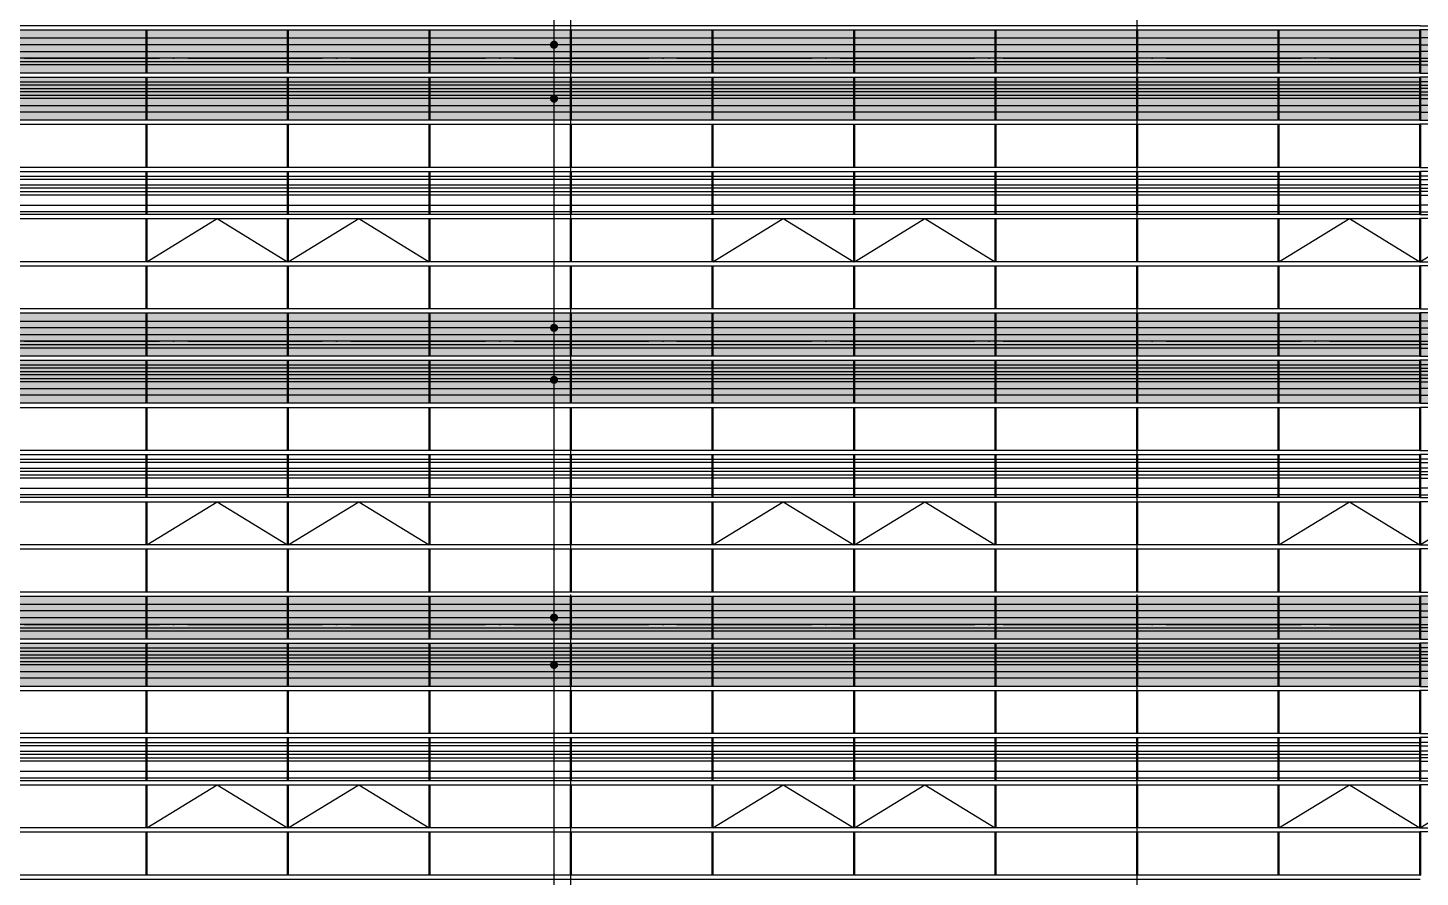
# Model space of a CAD drawing. Header units: millimetres. Extents: x 708158 to 1984082, y -168213 to -53.
# Drawn here: x 748526 to 769185, y -63007 to -50407 of the extents above; entities that cross this region are included whole.
import ezdxf

# ---------------------------------------------------------------- set-up
doc = ezdxf.new("R2010")
doc.units = ezdxf.units.MM
doc.header["$LTSCALE"] = 1000
doc.linetypes.add('DOTE', pattern=[2.42, 2, -0.2, 0.02, -0.2])
for name, color, linetype in [('A-AXIS', 1, 'DOTE'), ('A-看线', 63, 'Continuous'), ('DIM_LEAD', 3, 'Continuous'), ('DOTE', 1, 'DOTE'), ('WINDOW', 4, 'Continuous'), ('立面填充线2 穿孔板', 105, 'Continuous'), ('立面窗户线', 21, 'Continuous')]:
    doc.layers.add(name, color=color, linetype=linetype)

# ---------------------------------------------------------------- blocks, each defined once
blk = doc.blocks.new('A$C24AE1B25')
at = {"layer": '立面窗户线'}
blk.add_lwpolyline([(46850, 30), (0, 30), (-30, 30), (-300, 0), (-300, -30), (0, -30), (46850, -30)], dxfattribs=at)
blk = doc.blocks.new('A$C090C4F04')
at = {"layer": '立面窗户线'}
blk.add_blockref('A$C24AE1B25', (0, 450), dxfattribs=at)
blk = doc.blocks.new('A$C05264923')
at = {"layer": '立面窗户线'}
blk.add_lwpolyline([(46850, 30), (0, 30), (-90, 30), (-90, -30), (0, -30), (46850, -30)], dxfattribs=at)
blk = doc.blocks.new('A$C2A3A27BA')
at = {"layer": 'A-看线'}
for points in [[(0, -40), (2090, -40), (2090, -140), (0, -140)], [(2100, -40), (4190, -40), (4190, -140), (2100, -140)], [(4200, -40), (6290, -40), (6290, -140), (4200, -140)], [(6300, -40), (8390, -40), (8390, -140), (6300, -140)], [(0, -240), (2090, -240), (2090, -340), (0, -340)], [(0, -390), (2090, -390), (2090, -440), (0, -440)], [(2100, -240), (4190, -240), (4190, -340), (2100, -340)], [(2100, -390), (4190, -390), (4190, -440), (2100, -440)], [(4200, -240), (6290, -240), (6290, -340), (4200, -340)], [(4200, -390), (6290, -390), (6290, -440), (4200, -440)], [(6300, -240), (8390, -240), (8390, -340), (6300, -340)], [(6300, -390), (8390, -390), (8390, -440), (6300, -440)], [(0, -690), (2090, -690), (2090, -740), (0, -740)], [(0, -790), (2090, -790), (2090, -840), (0, -840)], [(2100, -690), (4190, -690), (4190, -740), (2100, -740)], [(2100, -790), (4190, -790), (4190, -840), (2100, -840)], [(4200, -690), (6290, -690), (6290, -740), (4200, -740)], [(4200, -790), (6290, -790), (6290, -840), (4200, -840)], [(6300, -690), (8390, -690), (8390, -740), (6300, -740)], [(6300, -790), (8390, -790), (8390, -840), (6300, -840)], [(0, -890), (2090, -890), (2090, -940), (0, -940)], [(2100, -890), (4190, -890), (4190, -940), (2100, -940)], [(4200, -890), (6290, -890), (6290, -940), (4200, -940)], [(6300, -890), (8390, -890), (8390, -940), (6300, -940)], [(0, -1040), (2090, -1040), (2090, -1140), (0, -1140)], [(2100, -1040), (4190, -1040), (4190, -1140), (2100, -1140)], [(4200, -1040), (6290, -1040), (6290, -1140), (4200, -1140)], [(6300, -1040), (8390, -1040), (8390, -1140), (6300, -1140)]]:
    blk.add_lwpolyline(points, close=True, dxfattribs=at)
at = {"layer": 'WINDOW'}
for points in [[(2090, 80), (2100, 80), (2100, -560), (2090, -560)], [(4190, 80), (4200, 80), (4200, -560), (4190, -560)], [(6290, 80), (6300, 80), (6300, -560), (6290, -560)], [(8390, 80), (8400, 80), (8400, -560), (8390, -560)], [(2090, -620), (2100, -620), (2100, -1260), (2090, -1260)], [(4190, -620), (4200, -620), (4200, -1260), (4190, -1260)], [(6290, -620), (6300, -620), (6300, -1260), (6290, -1260)], [(8390, -620), (8400, -620), (8400, -1260), (8390, -1260)]]:
    blk.add_lwpolyline(points, close=True, dxfattribs=at)
blk = doc.blocks.new('A$C646C2EE2')
at = {"layer": 'A-看线'}
for points in [[(0, -70), (2090, -70), (2090, -120), (0, -120)], [(0, -200), (2090, -200), (2090, -250), (0, -250)], [(2100, -70), (4190, -70), (4190, -120), (2100, -120)], [(2100, -200), (4190, -200), (4190, -250), (2100, -250)], [(4200, -70), (6290, -70), (6290, -120), (4200, -120)], [(4200, -200), (6290, -200), (6290, -250), (4200, -250)], [(6300, -70), (8390, -70), (8390, -120), (6300, -120)], [(6300, -200), (8390, -200), (8390, -250), (6300, -250)], [(0, -300), (2090, -300), (2090, -350), (0, -350)], [(2100, -300), (4190, -300), (4190, -350), (2100, -350)], [(4200, -300), (6290, -300), (6290, -350), (4200, -350)], [(6300, -300), (8390, -300), (8390, -350), (6300, -350)], [(0, -500), (2090, -500), (2090, -600), (0, -600)], [(2100, -500), (4190, -500), (4190, -600), (2100, -600)], [(4200, -500), (6290, -500), (6290, -600), (4200, -600)], [(6300, -500), (8390, -500), (8390, -600), (6300, -600)]]:
    blk.add_lwpolyline(points, close=True, dxfattribs=at)
at = {"layer": 'WINDOW'}
for points in [[(2090, 0), (2100, 0), (2100, -640), (2090, -640)], [(4190, 0), (4200, 0), (4200, -640), (4190, -640)], [(6290, 0), (6300, 0), (6300, -640), (6290, -640)], [(8390, 0), (8400, 0), (8400, -640), (8390, -640)]]:
    blk.add_lwpolyline(points, close=True, dxfattribs=at)
blk = doc.blocks.new('A$C455C528F')
at = {"layer": 'WINDOW'}
for points in [[(2090, 0), (2100, 0), (2100, -640), (2090, -640)], [(4190, 0), (4200, 0), (4200, -640), (4190, -640)], [(6290, 0), (6300, 0), (6300, -640), (6290, -640)], [(8390, 0), (8400, 0), (8400, -640), (8390, -640)], [(2090, -1400), (2100, -1400), (2100, -2040), (2090, -2040)], [(4190, -1400), (4200, -1400), (4200, -2040), (4190, -2040)], [(6290, -1400), (6300, -1400), (6300, -2040), (6290, -2040)], [(8390, -1400), (8400, -1400), (8400, -2040), (8390, -2040)], [(2090, -2100), (2100, -2100), (2100, -2740), (2090, -2740)], [(4190, -2100), (4200, -2100), (4200, -2740), (4190, -2740)], [(6290, -2100), (6300, -2100), (6300, -2740), (6290, -2740)], [(8390, -2100), (8400, -2100), (8400, -2740), (8390, -2740)]]:
    blk.add_lwpolyline(points, close=True, dxfattribs=at)
for points in [[(2100, -2040), (3145, -1400), (4190, -2040)], [(4200, -2040), (5245, -1400), (6290, -2040)]]:
    blk.add_lwpolyline(points, dxfattribs=at)
blk = doc.blocks.new('A$C68317506')
at = {"layer": 'A-看线'}
for points in [[(0, -40), (2090, -40), (2090, -140), (0, -140)], [(2100, -40), (4190, -40), (4190, -140), (2100, -140)], [(0, -240), (2090, -240), (2090, -340), (0, -340)], [(0, -390), (2090, -390), (2090, -440), (0, -440)], [(2100, -240), (4190, -240), (4190, -340), (2100, -340)], [(2100, -390), (4190, -390), (4190, -440), (2100, -440)], [(0, -690), (2090, -690), (2090, -740), (0, -740)], [(0, -790), (2090, -790), (2090, -840), (0, -840)], [(2100, -690), (4190, -690), (4190, -740), (2100, -740)], [(2100, -790), (4190, -790), (4190, -840), (2100, -840)], [(0, -890), (2090, -890), (2090, -940), (0, -940)], [(2100, -890), (4190, -890), (4190, -940), (2100, -940)], [(0, -1040), (2090, -1040), (2090, -1140), (0, -1140)], [(2100, -1040), (4190, -1040), (4190, -1140), (2100, -1140)], [(0, -2090), (2090, -2090), (2090, -2140), (0, -2140)], [(0, -2220), (2090, -2220), (2090, -2270), (0, -2270)], [(2100, -2090), (4190, -2090), (4190, -2140), (2100, -2140)], [(2100, -2220), (4190, -2220), (4190, -2270), (2100, -2270)], [(0, -2320), (2090, -2320), (2090, -2370), (0, -2370)], [(2100, -2320), (4190, -2320), (4190, -2370), (2100, -2370)], [(0, -2520), (2090, -2520), (2090, -2620), (0, -2620)], [(2100, -2520), (4190, -2520), (4190, -2620), (2100, -2620)]]:
    blk.add_lwpolyline(points, close=True, dxfattribs=at)
at = {"layer": 'WINDOW'}
for points in [[(2090, 80), (2100, 80), (2100, -560), (2090, -560)], [(4190, 80), (4200, 80), (4200, -560), (4190, -560)], [(2090, -620), (2100, -620), (2100, -1260), (2090, -1260)], [(4190, -620), (4200, -620), (4200, -1260), (4190, -1260)], [(2090, -1320), (2100, -1320), (2100, -1960), (2090, -1960)], [(4190, -1320), (4200, -1320), (4200, -1960), (4190, -1960)], [(2090, -2020), (2100, -2020), (2100, -2660), (2090, -2660)], [(4190, -2020), (4200, -2020), (4200, -2660), (4190, -2660)], [(2090, -2720), (2100, -2720), (2100, -3360), (2090, -3360)], [(4190, -2720), (4200, -2720), (4200, -3360), (4190, -3360)], [(2090, -3420), (2100, -3420), (2100, -4060), (2090, -4060)], [(4190, -3420), (4200, -3420), (4200, -4060), (4190, -4060)]]:
    blk.add_lwpolyline(points, close=True, dxfattribs=at)
blk.add_lwpolyline([(2100, -3360), (3145, -2720), (4190, -3360)], dxfattribs=at)
blk = doc.blocks.new('A$C22B71AAA')
at = {"layer": '立面填充线2 穿孔板'}
for points in [[(5, 420), (46845, 420), (46845, -220), (5, -220)], [(5, -280), (46845, -280), (46845, -920), (5, -920)]]:
    blk.add_hatch(color=256, dxfattribs=at).paths.add_polyline_path(points)
at = {"layer": 'A-看线'}
for points in [[(5, 420), (46845, 420), (46845, -220), (5, -220)], [(5, -280), (46845, -280), (46845, -920), (5, -920)], [(5, -1680), (46845, -1680), (46845, -2320), (5, -2320)]]:
    blk.add_lwpolyline(points, close=True, dxfattribs=at)
blk.add_blockref('A$C68317506', (42655, 340), dxfattribs=at)
at = {"layer": 'WINDOW'}
for name, p in [('A$C2A3A27BA', (25855, 340)), ('A$C2A3A27BA', (34255, 340)), ('A$C05264923', (0, -250)), ('A$C455C528F', (25855, -980)), ('A$C455C528F', (34255, -980)), ('A$C05264923', (0, -1650)), ('A$C646C2EE2', (25855, -1680)), ('A$C646C2EE2', (34255, -1680)), ('A$C05264923', (0, -2350)), ('A$C05264923', (0, -3050))]:
    blk.add_blockref(name, p, dxfattribs=at)
at = {"layer": '立面窗户线'}
for p in [(0, 450), (0, -950)]:
    blk.add_blockref('A$C24AE1B25', p, dxfattribs=at)

msp = doc.modelspace()

# ---------------------------------------------------------------- linework, layer by layer
at = {"layer": 'A-AXIS'}
for p, q in [((714598, -50856.7), (825203.3, -50856.7)), ((714598, -55056.7), (825203.3, -55056.7)), ((714598, -59256.7), (825203.3, -59256.7))]:
    msp.add_line(p, q, dxfattribs=at)
at = {"layer": 'DIM_LEAD'}
for p in [(756333.6, -85192), (756333.6, -50656.7), (756333.6, -51456.7), (756333.6, -54856.7), (756333.6, -55627.9), (756333.6, -59156.7), (756333.6, -59857.9), (756333.6, -63213.7), (756333.6, -64057.9), (756333.6, -66825.9), (756333.6, -67656.7), (756333.6, -68287.9), (756333.6, -70986), (756333.6, -71610.8), (756333.6, -72427.9), (756333.6, -72457.9), (756333.6, -75943.8), (756333.6, -76541.1), (756333.6, -77415.4), (756333.6, -75307.5), (756333.6, -80190.3), (756333.6, -80836.7), (756333.6, -81661.8), (756333.6, -82656.7), (756333.6, -85192)]:
    msp.add_line(p, (756333.6, -32009.6), dxfattribs=at)
at = {"layer": 'DIM_LEAD', "const_width": 60}
for points in [[(756333.6, -50686.7, 1), (756333.6, -50626.7, 1)], [(756333.6, -51486.7, 1), (756333.6, -51426.7, 1)], [(756333.6, -54886.7, 1), (756333.6, -54826.7, 1)], [(756333.6, -55657.9, 1), (756333.6, -55597.9, 1)], [(756333.6, -59186.7, 1), (756333.6, -59126.7, 1)], [(756333.6, -59887.9, 1), (756333.6, -59827.9, 1)]]:
    msp.add_lwpolyline(points, format="xyb", close=True, dxfattribs=at)
at = {"layer": 'DOTE'}
for p, q in [((756584.9, -87432.6), (756584.9, -34859.5)), ((764984.9, -87432.6), (764984.9, -34859.5))]:
    msp.add_line(p, q, dxfattribs=at)

# ---------------------------------------------------------------- block references
at = {"layer": 'A-看线'}
for name, p in [('A$C22B71AAA', (722334.9, -50856.7)), ('A$C22B71AAA', (722334.9, -55056.7)), ('A$C22B71AAA', (722334.9, -59256.7)), ('A$C090C4F04', (722334.9, -63456.7))]:
    msp.add_blockref(name, p, dxfattribs=at)
at = {"layer": 'A-看线', "xscale": -1}
for p in [(816034.9, -50856.7), (816034.9, -55056.7), (816034.9, -59256.7)]:
    msp.add_blockref('A$C22B71AAA', p, dxfattribs=at)

doc.saveas('drawing.dxf')
